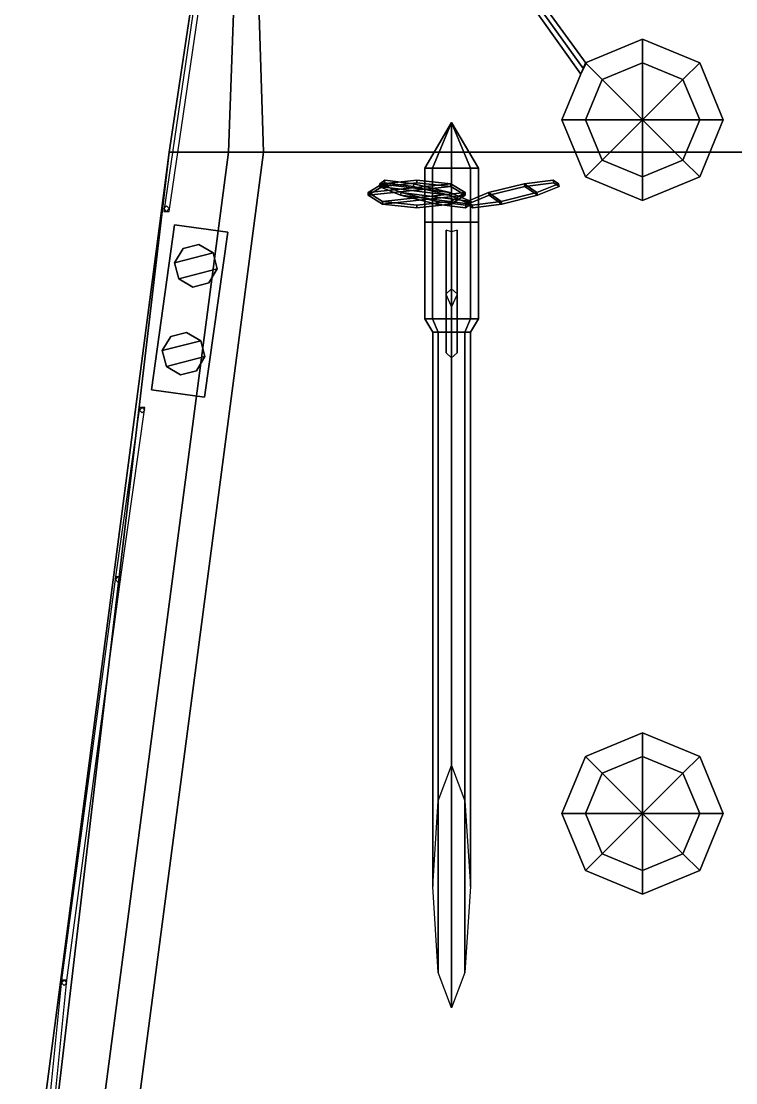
# Model space of a CAD drawing. Header units: millimetres. Extents: x -3 to 3, y -23.4 to 39.1.
# Drawn here: x -2.31 to 0.346, y 16.479 to 20.427 of the extents above; entities that cross this region are included whole.
import ezdxf

# ---------------------------------------------------------------- set-up
doc = ezdxf.new("R2010")
doc.units = ezdxf.units.MM
for name, color, linetype in [('base_43', 7, 'Continuous'), ('prop', 2, 'Continuous'), ('railing', 6, 'Continuous'), ('underwater', 1, 'Continuous')]:
    doc.layers.add(name, color=color, linetype=linetype)

msp = doc.modelspace()

# ---------------------------------------------------------------- linework, layer by layer
for points in [[(-1.47, 21.87), (-1.76, 19.94), (-1.76, 19.94, 0.89), (-1.47, 21.87, 0.89)], [(-1.76, 19.94, 0.89), (1.76, 19.94, 0.89), (1.47, 21.87, 0.89), (-1.47, 21.87, 0.89)], [(-0.23, 20.23, 0.91), (-0.22, 20.25, 0.93), (-0.6, 20.78, 0.9299), (-0.62, 20.78, 0.91)], [(-0.22, 20.25, 0.89), (-0.23, 20.23, 0.91), (-0.62, 20.78, 0.91), (-0.6, 20.78, 0.89)], [(-0.22, 20.25, 0.93), (-0.21, 20.27, 0.91), (-0.58, 20.78, 0.91), (-0.6, 20.78, 0.9299)], [(-0.21, 20.27, 0.91), (-0.22, 20.25, 0.89), (-0.6, 20.78, 0.89), (-0.58, 20.78, 0.91)], [(0, 20.2721, 1.17), (0, 20.36, 1.12), (-0.2121, 20.2721, 1.12), (-0.15, 20.21, 1.17)], [(-0.2121, 20.2721, 1.12), (0, 20.36, 1.12), (0, 20.36, 0.89), (-0.2121, 20.2721, 0.89)], [(0.15, 20.21, 1.17), (0.2121, 20.2721, 1.12), (0, 20.36, 1.12), (0, 20.2721, 1.17)], [(0, 20.36, 1.12), (0.2121, 20.2721, 1.12), (0.2121, 20.2721, 0.89), (0, 20.36, 0.89)], [(-0.15, 20.21, 1.17), (-0.2121, 20.2721, 1.12), (-0.3, 20.06, 1.12), (-0.2121, 20.06, 1.17)], [(-0.3, 20.06, 1.12), (-0.2121, 20.2721, 1.12), (-0.2121, 20.2721, 0.89), (-0.3, 20.06, 0.89)], [(0, 20.06, 1.19), (0, 20.2721, 1.17), (-0.15, 20.21, 1.17), (0, 20.06, 1.19)], [(0, 20.06, 1.19), (0.15, 20.21, 1.17), (0, 20.2721, 1.17), (0, 20.06, 1.19)], [(0.2121, 20.06, 1.17), (0.3, 20.06, 1.12), (0.2121, 20.2721, 1.12), (0.15, 20.21, 1.17)], [(0.2121, 20.2721, 1.12), (0.3, 20.06, 1.12), (0.3, 20.06, 0.89), (0.2121, 20.2721, 0.89)], [(0, 20.06, 1.19), (-0.15, 20.21, 1.17), (-0.2121, 20.06, 1.17), (0, 20.06, 1.19)], [(0, 20.06, 1.19), (0.2121, 20.06, 1.17), (0.15, 20.21, 1.17), (0, 20.06, 1.19)], [(-0.2121, 20.06, 1.17), (-0.3, 20.06, 1.12), (-0.2121, 19.8479, 1.12), (-0.15, 19.91, 1.17)], [(-0.2121, 19.8479, 1.12), (-0.3, 20.06, 1.12), (-0.3, 20.06, 0.89), (-0.2121, 19.8479, 0.89)], [(0, 20.06, 1.19), (-0.2121, 20.06, 1.17), (-0.15, 19.91, 1.17), (0, 20.06, 1.19)], [(0, 20.06, 1.19), (-0.15, 19.91, 1.17), (0, 19.8479, 1.17), (0, 20.06, 1.19)], [(0, 20.06, 1.19), (0, 19.8479, 1.17), (0.15, 19.91, 1.17), (0, 20.06, 1.19)], [(0, 20.06, 1.19), (0.15, 19.91, 1.17), (0.2121, 20.06, 1.17), (0, 20.06, 1.19)], [(0.15, 19.91, 1.17), (0.2121, 19.8479, 1.12), (0.3, 20.06, 1.12), (0.2121, 20.06, 1.17)], [(0.3, 20.06, 1.12), (0.2121, 19.8479, 1.12), (0.2121, 19.8479, 0.89), (0.3, 20.06, 0.89)], [(-1.76, 19.94), (-2.25, 16.2), (-2.25, 16.2, 1), (-1.76, 19.94, 0.89)], [(-2.25, 16.2, 1), (2.25, 16.2, 1), (1.76, 19.94, 0.89), (-1.76, 19.94, 0.89)], [(-0.15, 19.91, 1.17), (-0.2121, 19.8479, 1.12), (0, 19.76, 1.12), (0, 19.8479, 1.17)], [(0, 19.8479, 1.17), (0, 19.76, 1.12), (0.2121, 19.8479, 1.12), (0.15, 19.91, 1.17)], [(0, 19.76, 1.12), (-0.2121, 19.8479, 1.12), (-0.2121, 19.8479, 0.89), (0, 19.76, 0.89)], [(0.2121, 19.8479, 1.12), (0, 19.76, 1.12), (0, 19.76, 0.89), (0.2121, 19.8479, 0.89)], [(-1.74, 19.67, 0.89), (-1.8263, 19.056, 0.89), (-1.8263, 19.056, 1.02), (-1.74, 19.67, 1.02)], [(-1.74, 19.67, 1.02), (-1.8263, 19.056, 1.02), (-1.6282, 19.0282, 1.02), (-1.5419, 19.6422, 1.02)], [(-1.5419, 19.6422, 1.02), (-1.5419, 19.6422, 0.89), (-1.74, 19.67, 0.89), (-1.74, 19.67, 1.02)], [(-1.6282, 19.0282, 1.02), (-1.6282, 19.0282, 0.89), (-1.5419, 19.6422, 0.89), (-1.5419, 19.6422, 1.02)], [(-1.6493, 19.5967, 1.21), (-1.7086, 19.5813, 1.21), (-1.7397, 19.5286, 1.21), (-1.5966, 19.5656, 1.21)], [(-1.6493, 19.5967, 1.02), (-1.7086, 19.5813, 1.02), (-1.7086, 19.5813, 1.21), (-1.6493, 19.5967, 1.21)], [(-1.5966, 19.5656, 1.02), (-1.6493, 19.5967, 1.02), (-1.6493, 19.5967, 1.21), (-1.5966, 19.5656, 1.21)], [(-1.7086, 19.5813, 1.02), (-1.7397, 19.5286, 1.02), (-1.7397, 19.5286, 1.21), (-1.7086, 19.5813, 1.21)], [(-1.5966, 19.5656, 1.21), (-1.7397, 19.5286, 1.21), (-1.7243, 19.4693, 1.21), (-1.5812, 19.5063, 1.21)], [(-1.5812, 19.5063, 1.02), (-1.5966, 19.5656, 1.02), (-1.5966, 19.5656, 1.21), (-1.5812, 19.5063, 1.21)], [(-1.7397, 19.5286, 1.02), (-1.7243, 19.4693, 1.02), (-1.7243, 19.4693, 1.21), (-1.7397, 19.5286, 1.21)], [(-1.5812, 19.5063, 1.21), (-1.7243, 19.4693, 1.21), (-1.6716, 19.4382, 1.21), (-1.6123, 19.4536, 1.21)], [(-1.6123, 19.4536, 1.02), (-1.5812, 19.5063, 1.02), (-1.5812, 19.5063, 1.21), (-1.6123, 19.4536, 1.21)], [(-1.7243, 19.4693, 1.02), (-1.6716, 19.4382, 1.02), (-1.6716, 19.4382, 1.21), (-1.7243, 19.4693, 1.21)], [(-1.6716, 19.4382, 1.02), (-1.6123, 19.4536, 1.02), (-1.6123, 19.4536, 1.21), (-1.6716, 19.4382, 1.21)], [(-1.6953, 19.2699, 1.21), (-1.7545, 19.2545, 1.21), (-1.7856, 19.2018, 1.21), (-1.6425, 19.2388, 1.21)], [(-1.6953, 19.2699, 1.02), (-1.7545, 19.2545, 1.02), (-1.7545, 19.2545, 1.21), (-1.6953, 19.2699, 1.21)], [(-1.6425, 19.2388, 1.02), (-1.6953, 19.2699, 1.02), (-1.6953, 19.2699, 1.21), (-1.6425, 19.2388, 1.21)], [(-1.7545, 19.2545, 1.02), (-1.7856, 19.2018, 1.02), (-1.7856, 19.2018, 1.21), (-1.7545, 19.2545, 1.21)], [(-1.6425, 19.2388, 1.21), (-1.7856, 19.2018, 1.21), (-1.7703, 19.1425, 1.21), (-1.6272, 19.1795, 1.21)], [(-1.6272, 19.1795, 1.02), (-1.6425, 19.2388, 1.02), (-1.6425, 19.2388, 1.21), (-1.6272, 19.1795, 1.21)], [(-1.7856, 19.2018, 1.02), (-1.7703, 19.1425, 1.02), (-1.7703, 19.1425, 1.21), (-1.7856, 19.2018, 1.21)], [(-1.6272, 19.1795, 1.21), (-1.7703, 19.1425, 1.21), (-1.7175, 19.1114, 1.21), (-1.6582, 19.1268, 1.21)], [(-1.6582, 19.1268, 1.02), (-1.6272, 19.1795, 1.02), (-1.6272, 19.1795, 1.21), (-1.6582, 19.1268, 1.21)], [(-1.7703, 19.1425, 1.02), (-1.7175, 19.1114, 1.02), (-1.7175, 19.1114, 1.21), (-1.7703, 19.1425, 1.21)], [(-1.7175, 19.1114, 1.02), (-1.6582, 19.1268, 1.02), (-1.6582, 19.1268, 1.21), (-1.7175, 19.1114, 1.21)], [(-1.8263, 19.056, 1.02), (-1.8263, 19.056, 0.89), (-1.6282, 19.0282, 0.89), (-1.6282, 19.0282, 1.02)], [(-0.2121, 17.6921, 1.18), (0, 17.78, 1.18), (0, 17.78, 0.95), (-0.2121, 17.6921, 0.95)], [(0, 17.6921, 1.23), (0, 17.78, 1.18), (-0.2121, 17.6921, 1.18), (-0.15, 17.63, 1.23)], [(0, 17.78, 1.18), (0.2121, 17.6921, 1.18), (0.2121, 17.6921, 0.95), (0, 17.78, 0.95)], [(0.15, 17.63, 1.23), (0.2121, 17.6921, 1.18), (0, 17.78, 1.18), (0, 17.6921, 1.23)], [(-0.3, 17.48, 1.18), (-0.2121, 17.6921, 1.18), (-0.2121, 17.6921, 0.95), (-0.3, 17.48, 0.96)], [(-0.15, 17.63, 1.23), (-0.2121, 17.6921, 1.18), (-0.3, 17.48, 1.18), (-0.2121, 17.48, 1.23)], [(0, 17.48, 1.25), (0, 17.6921, 1.23), (-0.15, 17.63, 1.23), (0, 17.48, 1.25)], [(0, 17.48, 1.25), (0.15, 17.63, 1.23), (0, 17.6921, 1.23), (0, 17.48, 1.25)], [(0.2121, 17.48, 1.23), (0.3, 17.48, 1.18), (0.2121, 17.6921, 1.18), (0.15, 17.63, 1.23)], [(0.2121, 17.6921, 1.18), (0.3, 17.48, 1.18), (0.3, 17.48, 0.96), (0.2121, 17.6921, 0.95)], [(0, 17.48, 1.25), (-0.15, 17.63, 1.23), (-0.2121, 17.48, 1.23), (0, 17.48, 1.25)], [(0, 17.48, 1.25), (0.2121, 17.48, 1.23), (0.15, 17.63, 1.23), (0, 17.48, 1.25)], [(-0.2121, 17.2679, 1.18), (-0.3, 17.48, 1.18), (-0.3, 17.48, 0.96), (-0.2121, 17.2679, 0.96)], [(-0.2121, 17.48, 1.23), (-0.3, 17.48, 1.18), (-0.2121, 17.2679, 1.18), (-0.15, 17.33, 1.23)], [(0, 17.48, 1.25), (-0.2121, 17.48, 1.23), (-0.15, 17.33, 1.23), (0, 17.48, 1.25)], [(0, 17.48, 1.25), (-0.15, 17.33, 1.23), (0, 17.2679, 1.23), (0, 17.48, 1.25)], [(0, 17.48, 1.25), (0.15, 17.33, 1.23), (0.2121, 17.48, 1.23), (0, 17.48, 1.25)], [(0, 17.48, 1.25), (0, 17.2679, 1.23), (0.15, 17.33, 1.23), (0, 17.48, 1.25)], [(0.15, 17.33, 1.23), (0.2121, 17.2679, 1.18), (0.3, 17.48, 1.18), (0.2121, 17.48, 1.23)], [(0.3, 17.48, 1.18), (0.2121, 17.2679, 1.18), (0.2121, 17.2679, 0.96), (0.3, 17.48, 0.96)], [(-0.15, 17.33, 1.23), (-0.2121, 17.2679, 1.18), (0, 17.18, 1.18), (0, 17.2679, 1.23)], [(0, 17.2679, 1.23), (0, 17.18, 1.18), (0.2121, 17.2679, 1.18), (0.15, 17.33, 1.23)], [(0, 17.18, 1.18), (-0.2121, 17.2679, 1.18), (-0.2121, 17.2679, 0.96), (0, 17.18, 0.97)], [(0.2121, 17.2679, 1.18), (0, 17.18, 1.18), (0, 17.18, 0.97), (0.2121, 17.2679, 0.96)]]:
    msp.add_3dface(points)
at = {"layer": 'base_43'}
for points in [[(-1.47, 21.87), (-1.76, 19.94), (-1.76, 19.94, 0.89), (-1.47, 21.87, 0.89)], [(-1.76, 19.94, 0.89), (1.76, 19.94, 0.89), (1.47, 21.87, 0.89), (-1.47, 21.87, 0.89)], [(-0.22, 20.25, 0.89), (-0.23, 20.23, 0.91), (-0.62, 20.78, 0.91), (-0.6, 20.78, 0.89)], [(-0.23, 20.23, 0.91), (-0.22, 20.25, 0.93), (-0.6, 20.78, 0.9299), (-0.62, 20.78, 0.91)], [(-0.21, 20.27, 0.91), (-0.22, 20.25, 0.89), (-0.6, 20.78, 0.89), (-0.58, 20.78, 0.91)], [(-0.22, 20.25, 0.93), (-0.21, 20.27, 0.91), (-0.58, 20.78, 0.91), (-0.6, 20.78, 0.9299)], [(-0.2121, 20.2721, 1.12), (0, 20.36, 1.12), (0, 20.36, 0.89), (-0.2121, 20.2721, 0.89)], [(0, 20.2721, 1.17), (0, 20.36, 1.12), (-0.2121, 20.2721, 1.12), (-0.15, 20.21, 1.17)], [(0, 20.36, 1.12), (0.2121, 20.2721, 1.12), (0.2121, 20.2721, 0.89), (0, 20.36, 0.89)], [(0.15, 20.21, 1.17), (0.2121, 20.2721, 1.12), (0, 20.36, 1.12), (0, 20.2721, 1.17)], [(-0.3, 20.06, 1.12), (-0.2121, 20.2721, 1.12), (-0.2121, 20.2721, 0.89), (-0.3, 20.06, 0.89)], [(-0.15, 20.21, 1.17), (-0.2121, 20.2721, 1.12), (-0.3, 20.06, 1.12), (-0.2121, 20.06, 1.17)], [(0, 20.06, 1.19), (0, 20.2721, 1.17), (-0.15, 20.21, 1.17), (0, 20.06, 1.19)], [(0, 20.06, 1.19), (0.15, 20.21, 1.17), (0, 20.2721, 1.17), (0, 20.06, 1.19)], [(0.2121, 20.06, 1.17), (0.3, 20.06, 1.12), (0.2121, 20.2721, 1.12), (0.15, 20.21, 1.17)], [(0.2121, 20.2721, 1.12), (0.3, 20.06, 1.12), (0.3, 20.06, 0.89), (0.2121, 20.2721, 0.89)], [(0, 20.06, 1.19), (-0.15, 20.21, 1.17), (-0.2121, 20.06, 1.17), (0, 20.06, 1.19)], [(0, 20.06, 1.19), (0.2121, 20.06, 1.17), (0.15, 20.21, 1.17), (0, 20.06, 1.19)], [(-0.2121, 19.8479, 1.12), (-0.3, 20.06, 1.12), (-0.3, 20.06, 0.89), (-0.2121, 19.8479, 0.89)], [(-0.2121, 20.06, 1.17), (-0.3, 20.06, 1.12), (-0.2121, 19.8479, 1.12), (-0.15, 19.91, 1.17)], [(0, 20.06, 1.19), (-0.2121, 20.06, 1.17), (-0.15, 19.91, 1.17), (0, 20.06, 1.19)], [(0, 20.06, 1.19), (-0.15, 19.91, 1.17), (0, 19.8479, 1.17), (0, 20.06, 1.19)], [(0, 20.06, 1.19), (0.15, 19.91, 1.17), (0.2121, 20.06, 1.17), (0, 20.06, 1.19)], [(0, 20.06, 1.19), (0, 19.8479, 1.17), (0.15, 19.91, 1.17), (0, 20.06, 1.19)], [(0.15, 19.91, 1.17), (0.2121, 19.8479, 1.12), (0.3, 20.06, 1.12), (0.2121, 20.06, 1.17)], [(0.3, 20.06, 1.12), (0.2121, 19.8479, 1.12), (0.2121, 19.8479, 0.89), (0.3, 20.06, 0.89)], [(-2.25, 16.2, 1), (2.25, 16.2, 1), (1.76, 19.94, 0.89), (-1.76, 19.94, 0.89)], [(-1.76, 19.94), (-2.25, 16.2), (-2.25, 16.2, 1), (-1.76, 19.94, 0.89)], [(-0.15, 19.91, 1.17), (-0.2121, 19.8479, 1.12), (0, 19.76, 1.12), (0, 19.8479, 1.17)], [(0, 19.8479, 1.17), (0, 19.76, 1.12), (0.2121, 19.8479, 1.12), (0.15, 19.91, 1.17)], [(0, 19.76, 1.12), (-0.2121, 19.8479, 1.12), (-0.2121, 19.8479, 0.89), (0, 19.76, 0.89)], [(0.2121, 19.8479, 1.12), (0, 19.76, 1.12), (0, 19.76, 0.89), (0.2121, 19.8479, 0.89)], [(-1.74, 19.67, 1.02), (-1.8263, 19.056, 1.02), (-1.6282, 19.0282, 1.02), (-1.5419, 19.6422, 1.02)], [(-1.74, 19.67, 0.89), (-1.8263, 19.056, 0.89), (-1.8263, 19.056, 1.02), (-1.74, 19.67, 1.02)], [(-1.5419, 19.6422, 1.02), (-1.5419, 19.6422, 0.89), (-1.74, 19.67, 0.89), (-1.74, 19.67, 1.02)], [(-1.6282, 19.0282, 1.02), (-1.6282, 19.0282, 0.89), (-1.5419, 19.6422, 0.89), (-1.5419, 19.6422, 1.02)], [(-1.6493, 19.5967, 1.21), (-1.7086, 19.5813, 1.21), (-1.7397, 19.5286, 1.21), (-1.5966, 19.5656, 1.21)], [(-1.6493, 19.5967, 1.02), (-1.7086, 19.5813, 1.02), (-1.7086, 19.5813, 1.21), (-1.6493, 19.5967, 1.21)], [(-1.5966, 19.5656, 1.02), (-1.6493, 19.5967, 1.02), (-1.6493, 19.5967, 1.21), (-1.5966, 19.5656, 1.21)], [(-1.7086, 19.5813, 1.02), (-1.7397, 19.5286, 1.02), (-1.7397, 19.5286, 1.21), (-1.7086, 19.5813, 1.21)], [(-1.5966, 19.5656, 1.21), (-1.7397, 19.5286, 1.21), (-1.7243, 19.4693, 1.21), (-1.5812, 19.5063, 1.21)], [(-1.5812, 19.5063, 1.02), (-1.5966, 19.5656, 1.02), (-1.5966, 19.5656, 1.21), (-1.5812, 19.5063, 1.21)], [(-1.7397, 19.5286, 1.02), (-1.7243, 19.4693, 1.02), (-1.7243, 19.4693, 1.21), (-1.7397, 19.5286, 1.21)], [(-1.5812, 19.5063, 1.21), (-1.7243, 19.4693, 1.21), (-1.6716, 19.4382, 1.21), (-1.6123, 19.4536, 1.21)], [(-1.6123, 19.4536, 1.02), (-1.5812, 19.5063, 1.02), (-1.5812, 19.5063, 1.21), (-1.6123, 19.4536, 1.21)], [(-1.7243, 19.4693, 1.02), (-1.6716, 19.4382, 1.02), (-1.6716, 19.4382, 1.21), (-1.7243, 19.4693, 1.21)], [(-1.6716, 19.4382, 1.02), (-1.6123, 19.4536, 1.02), (-1.6123, 19.4536, 1.21), (-1.6716, 19.4382, 1.21)], [(-1.6953, 19.2699, 1.21), (-1.7545, 19.2545, 1.21), (-1.7856, 19.2018, 1.21), (-1.6425, 19.2388, 1.21)], [(-1.6953, 19.2699, 1.02), (-1.7545, 19.2545, 1.02), (-1.7545, 19.2545, 1.21), (-1.6953, 19.2699, 1.21)], [(-1.6425, 19.2388, 1.02), (-1.6953, 19.2699, 1.02), (-1.6953, 19.2699, 1.21), (-1.6425, 19.2388, 1.21)], [(-1.7545, 19.2545, 1.02), (-1.7856, 19.2018, 1.02), (-1.7856, 19.2018, 1.21), (-1.7545, 19.2545, 1.21)], [(-1.6425, 19.2388, 1.21), (-1.7856, 19.2018, 1.21), (-1.7703, 19.1425, 1.21), (-1.6272, 19.1795, 1.21)], [(-1.6272, 19.1795, 1.02), (-1.6425, 19.2388, 1.02), (-1.6425, 19.2388, 1.21), (-1.6272, 19.1795, 1.21)], [(-1.7856, 19.2018, 1.02), (-1.7703, 19.1425, 1.02), (-1.7703, 19.1425, 1.21), (-1.7856, 19.2018, 1.21)], [(-1.6272, 19.1795, 1.21), (-1.7703, 19.1425, 1.21), (-1.7175, 19.1114, 1.21), (-1.6582, 19.1268, 1.21)], [(-1.6582, 19.1268, 1.02), (-1.6272, 19.1795, 1.02), (-1.6272, 19.1795, 1.21), (-1.6582, 19.1268, 1.21)], [(-1.7703, 19.1425, 1.02), (-1.7175, 19.1114, 1.02), (-1.7175, 19.1114, 1.21), (-1.7703, 19.1425, 1.21)], [(-1.7175, 19.1114, 1.02), (-1.6582, 19.1268, 1.02), (-1.6582, 19.1268, 1.21), (-1.7175, 19.1114, 1.21)], [(-1.8263, 19.056, 1.02), (-1.8263, 19.056, 0.89), (-1.6282, 19.0282, 0.89), (-1.6282, 19.0282, 1.02)], [(-0.2121, 17.6921, 1.18), (0, 17.78, 1.18), (0, 17.78, 0.95), (-0.2121, 17.6921, 0.95)], [(0, 17.6921, 1.23), (0, 17.78, 1.18), (-0.2121, 17.6921, 1.18), (-0.15, 17.63, 1.23)], [(0, 17.78, 1.18), (0.2121, 17.6921, 1.18), (0.2121, 17.6921, 0.95), (0, 17.78, 0.95)], [(0.15, 17.63, 1.23), (0.2121, 17.6921, 1.18), (0, 17.78, 1.18), (0, 17.6921, 1.23)], [(-0.3, 17.48, 1.18), (-0.2121, 17.6921, 1.18), (-0.2121, 17.6921, 0.95), (-0.3, 17.48, 0.96)], [(-0.15, 17.63, 1.23), (-0.2121, 17.6921, 1.18), (-0.3, 17.48, 1.18), (-0.2121, 17.48, 1.23)], [(0, 17.48, 1.25), (0, 17.6921, 1.23), (-0.15, 17.63, 1.23), (0, 17.48, 1.25)], [(0, 17.48, 1.25), (0.15, 17.63, 1.23), (0, 17.6921, 1.23), (0, 17.48, 1.25)], [(0.2121, 17.48, 1.23), (0.3, 17.48, 1.18), (0.2121, 17.6921, 1.18), (0.15, 17.63, 1.23)], [(0.2121, 17.6921, 1.18), (0.3, 17.48, 1.18), (0.3, 17.48, 0.96), (0.2121, 17.6921, 0.95)], [(0, 17.48, 1.25), (-0.15, 17.63, 1.23), (-0.2121, 17.48, 1.23), (0, 17.48, 1.25)], [(0, 17.48, 1.25), (0.2121, 17.48, 1.23), (0.15, 17.63, 1.23), (0, 17.48, 1.25)], [(-0.2121, 17.2679, 1.18), (-0.3, 17.48, 1.18), (-0.3, 17.48, 0.96), (-0.2121, 17.2679, 0.96)], [(-0.2121, 17.48, 1.23), (-0.3, 17.48, 1.18), (-0.2121, 17.2679, 1.18), (-0.15, 17.33, 1.23)], [(0, 17.48, 1.25), (-0.2121, 17.48, 1.23), (-0.15, 17.33, 1.23), (0, 17.48, 1.25)], [(0, 17.48, 1.25), (-0.15, 17.33, 1.23), (0, 17.2679, 1.23), (0, 17.48, 1.25)], [(0, 17.48, 1.25), (0, 17.2679, 1.23), (0.15, 17.33, 1.23), (0, 17.48, 1.25)], [(0, 17.48, 1.25), (0.15, 17.33, 1.23), (0.2121, 17.48, 1.23), (0, 17.48, 1.25)], [(0.15, 17.33, 1.23), (0.2121, 17.2679, 1.18), (0.3, 17.48, 1.18), (0.2121, 17.48, 1.23)], [(0.3, 17.48, 1.18), (0.2121, 17.2679, 1.18), (0.2121, 17.2679, 0.96), (0.3, 17.48, 0.96)], [(-0.15, 17.33, 1.23), (-0.2121, 17.2679, 1.18), (0, 17.18, 1.18), (0, 17.2679, 1.23)], [(0, 17.2679, 1.23), (0, 17.18, 1.18), (0.2121, 17.2679, 1.18), (0.15, 17.33, 1.23)], [(0, 17.18, 1.18), (-0.2121, 17.2679, 1.18), (-0.2121, 17.2679, 0.96), (0, 17.18, 0.97)], [(0.2121, 17.2679, 1.18), (0, 17.18, 1.18), (0, 17.18, 0.97), (0.2121, 17.2679, 0.96)]]:
    msp.add_3dface(points, dxfattribs=at)
at = {"layer": 'prop'}
for points in [[(-0.81, 19.88, -0.62), (-0.7807, 19.88, -0.5493), (-0.71, 20.05, -0.62)], [(-0.7807, 19.88, -0.6907), (-0.81, 19.88, -0.62), (-0.71, 20.05, -0.62)], [(-0.7807, 19.88, -0.5493), (-0.71, 19.88, -0.52), (-0.71, 20.05, -0.62)], [(-0.71, 19.88, -0.72), (-0.7807, 19.88, -0.6907), (-0.71, 20.05, -0.62)], [(-0.71, 19.88, -0.52), (-0.6393, 19.88, -0.5493), (-0.71, 20.05, -0.62)], [(-0.6393, 19.88, -0.5493), (-0.61, 19.88, -0.62), (-0.71, 20.05, -0.62)], [(-0.61, 19.88, -0.62), (-0.6393, 19.88, -0.6907), (-0.71, 20.05, -0.62)], [(-0.6393, 19.88, -0.6907), (-0.71, 19.88, -0.72), (-0.71, 20.05, -0.62)], [(-0.81, 19.68, -0.62), (-0.7807, 19.68, -0.5493), (-0.7807, 19.88, -0.5493), (-0.81, 19.88, -0.62)], [(-0.7807, 19.68, -0.6907), (-0.81, 19.68, -0.62), (-0.81, 19.88, -0.62), (-0.7807, 19.88, -0.6907)], [(-0.7807, 19.68, -0.5493), (-0.71, 19.68, -0.52), (-0.71, 19.88, -0.52), (-0.7807, 19.88, -0.5493)], [(-0.71, 19.68, -0.72), (-0.7807, 19.68, -0.6907), (-0.7807, 19.88, -0.6907), (-0.71, 19.88, -0.72)], [(-0.71, 19.68, -0.52), (-0.6393, 19.68, -0.5493), (-0.6393, 19.88, -0.5493), (-0.71, 19.88, -0.52)], [(-0.6393, 19.68, -0.6907), (-0.71, 19.68, -0.72), (-0.71, 19.88, -0.72), (-0.6393, 19.88, -0.6907)], [(-0.6393, 19.68, -0.5493), (-0.61, 19.68, -0.62), (-0.61, 19.88, -0.62), (-0.6393, 19.88, -0.5493)], [(-0.61, 19.68, -0.62), (-0.6393, 19.68, -0.6907), (-0.6393, 19.88, -0.6907), (-0.61, 19.88, -0.62)], [(-1.02, 19.7897, -0.8074), (-0.7127, 19.8226, -0.9304), (-0.84, 19.8362, -0.9813), (-0.9673, 19.8226, -0.9304)], [(-0.9673, 19.8129, -0.9329), (-0.84, 19.8266, -0.9839), (-0.7127, 19.8129, -0.9329), (-1.02, 19.78, -0.81)], [(-0.9673, 19.8129, -0.9329), (-1.02, 19.78, -0.81), (-1.02, 19.7897, -0.8074), (-0.9673, 19.8226, -0.9304)], [(-0.9673, 19.7567, -0.6845), (-0.66, 19.7897, -0.8074), (-0.7127, 19.8226, -0.9304), (-1.02, 19.7897, -0.8074)], [(-0.9797, 19.8129, -0.4612), (-0.9601, 19.8266, -0.3255), (-0.9579, 19.8362, -0.3268), (-0.9774, 19.8226, -0.4625)], [(-0.8524, 19.8129, -0.2407), (-0.9601, 19.8266, -0.3255), (-0.9797, 19.8129, -0.4612), (-0.7195, 19.78, -0.2565)], [(-0.8995, 19.78, -0.5683), (-0.9797, 19.8129, -0.4612), (-0.9774, 19.8226, -0.4625), (-0.8973, 19.7897, -0.5696)], [(-0.7173, 19.7897, -0.2578), (-0.9774, 19.8226, -0.4625), (-0.9579, 19.8362, -0.3268), (-0.8501, 19.8226, -0.242)], [(-0.6372, 19.7567, -0.365), (-0.8973, 19.7897, -0.5696), (-0.9774, 19.8226, -0.4625), (-0.7173, 19.7897, -0.2578)], [(-0.84, 19.8266, -0.9839), (-0.9673, 19.8129, -0.9329), (-0.9673, 19.8226, -0.9304), (-0.84, 19.8362, -0.9813)], [(-0.9601, 19.8266, -0.3255), (-0.8524, 19.8129, -0.2407), (-0.8501, 19.8226, -0.242), (-0.9579, 19.8362, -0.3268)], [(-0.8524, 19.8129, -0.2407), (-0.7195, 19.78, -0.2565), (-0.7173, 19.7897, -0.2578), (-0.8501, 19.8226, -0.242)], [(-0.7127, 19.8129, -0.9329), (-0.84, 19.8266, -0.9839), (-0.84, 19.8362, -0.9813), (-0.7127, 19.8226, -0.9304)], [(-0.66, 19.78, -0.81), (-0.7127, 19.8129, -0.9329), (-0.7127, 19.8226, -0.9304), (-0.66, 19.7897, -0.8074)], [(-0.5255, 19.7567, -0.8106), (-0.5727, 19.7897, -0.483), (-0.4399, 19.8226, -0.4672), (-0.3927, 19.7897, -0.7948)], [(-0.5705, 19.78, -0.4817), (-0.4376, 19.8129, -0.4659), (-0.4399, 19.8226, -0.4672), (-0.5727, 19.7897, -0.483)], [(-0.4376, 19.8129, -0.4659), (-0.3299, 19.8266, -0.5506), (-0.3321, 19.8362, -0.5519), (-0.4399, 19.8226, -0.4672)], [(-0.3927, 19.7897, -0.7948), (-0.4399, 19.8226, -0.4672), (-0.3321, 19.8362, -0.5519), (-0.3126, 19.8226, -0.6876)], [(-0.3103, 19.8129, -0.6863), (-0.3299, 19.8266, -0.5506), (-0.4376, 19.8129, -0.4659), (-0.3905, 19.78, -0.7935)], [(-0.3103, 19.8129, -0.6863), (-0.3905, 19.78, -0.7935), (-0.3927, 19.7897, -0.7948), (-0.3126, 19.8226, -0.6876)], [(-0.3299, 19.8266, -0.5506), (-0.3103, 19.8129, -0.6863), (-0.3126, 19.8226, -0.6876), (-0.3321, 19.8362, -0.5519)], [(-1.02, 19.78, -0.81), (-0.7127, 19.8129, -0.9329), (-0.66, 19.78, -0.81), (-0.9673, 19.7471, -0.6871)], [(-1.02, 19.78, -0.81), (-0.9673, 19.7471, -0.6871), (-0.9673, 19.7567, -0.6845), (-1.02, 19.7897, -0.8074)], [(-0.7195, 19.78, -0.2565), (-0.9797, 19.8129, -0.4612), (-0.8995, 19.78, -0.5683), (-0.6394, 19.7471, -0.3637)], [(-0.84, 19.7431, -0.6335), (-0.7127, 19.7567, -0.6845), (-0.66, 19.7897, -0.8074), (-0.9673, 19.7567, -0.6845)], [(-0.7667, 19.7471, -0.5841), (-0.8995, 19.78, -0.5683), (-0.8973, 19.7897, -0.5696), (-0.7645, 19.7567, -0.5854)], [(-0.6567, 19.7431, -0.5006), (-0.7645, 19.7567, -0.5854), (-0.8973, 19.7897, -0.5696), (-0.6372, 19.7567, -0.365)], [(-0.7195, 19.78, -0.2565), (-0.6394, 19.7471, -0.3637), (-0.6372, 19.7567, -0.365), (-0.7173, 19.7897, -0.2578)], [(-0.7127, 19.7471, -0.6871), (-0.66, 19.78, -0.81), (-0.66, 19.7897, -0.8074), (-0.7127, 19.7567, -0.6845)], [(-0.6506, 19.7471, -0.5888), (-0.5705, 19.78, -0.4817), (-0.5727, 19.7897, -0.483), (-0.6528, 19.7567, -0.5901)], [(-0.6333, 19.7431, -0.7258), (-0.6528, 19.7567, -0.5901), (-0.5727, 19.7897, -0.483), (-0.5255, 19.7567, -0.8106)], [(-0.3905, 19.78, -0.7935), (-0.4376, 19.8129, -0.4659), (-0.5705, 19.78, -0.4817), (-0.5233, 19.7471, -0.8093)], [(-0.3905, 19.78, -0.7935), (-0.5233, 19.7471, -0.8093), (-0.5255, 19.7567, -0.8106), (-0.3927, 19.7897, -0.7948)], [(-0.9673, 19.7471, -0.6871), (-0.66, 19.78, -0.81), (-0.7127, 19.7471, -0.6871), (-0.84, 19.7334, -0.6361)], [(-0.9673, 19.7471, -0.6871), (-0.84, 19.7334, -0.6361), (-0.84, 19.7431, -0.6335), (-0.9673, 19.7567, -0.6845)], [(-0.6394, 19.7471, -0.3637), (-0.8995, 19.78, -0.5683), (-0.7667, 19.7471, -0.5841), (-0.659, 19.7334, -0.4994)], [(-0.84, 19.7334, -0.6361), (-0.7127, 19.7471, -0.6871), (-0.7127, 19.7567, -0.6845), (-0.84, 19.7431, -0.6335)], [(-0.659, 19.7334, -0.4994), (-0.7667, 19.7471, -0.5841), (-0.7645, 19.7567, -0.5854), (-0.6567, 19.7431, -0.5006)], [(-0.6394, 19.7471, -0.3637), (-0.659, 19.7334, -0.4994), (-0.6567, 19.7431, -0.5006), (-0.6372, 19.7567, -0.365)], [(-0.631, 19.7334, -0.7245), (-0.6506, 19.7471, -0.5888), (-0.6528, 19.7567, -0.5901), (-0.6333, 19.7431, -0.7258)], [(-0.5233, 19.7471, -0.8093), (-0.5705, 19.78, -0.4817), (-0.6506, 19.7471, -0.5888), (-0.631, 19.7334, -0.7245)], [(-0.5233, 19.7471, -0.8093), (-0.631, 19.7334, -0.7245), (-0.6333, 19.7431, -0.7258), (-0.5255, 19.7567, -0.8106)]]:
    msp.add_3dface(points, dxfattribs=at)
at = {"layer": 'railing'}
for points in [[(-1.78, 19.72, 1.89), (-1.76, 19.72, 1.89), (-1.52, 21.36, 1.89), (-1.54, 21.36, 1.89)], [(-1.78, 19.72, 1.41), (-1.76, 19.72, 1.41), (-1.52, 21.36, 1.41), (-1.54, 21.36, 1.41)], [(-1.77, 19.74, 0.89), (-1.78, 19.73, 0.89), (-1.78, 19.73, 1.89), (-1.77, 19.74, 1.89)], [(-1.78, 19.73, 0.89), (-1.77, 19.72, 0.89), (-1.77, 19.72, 1.89), (-1.78, 19.73, 1.89)], [(-1.76, 19.73, 0.89), (-1.77, 19.74, 0.89), (-1.77, 19.74, 1.89), (-1.76, 19.73, 1.89)], [(-1.77, 19.72, 0.89), (-1.76, 19.73, 0.89), (-1.76, 19.73, 1.89), (-1.77, 19.72, 1.89)], [(-1.96, 18.36, 1.93), (-1.94, 18.36, 1.93), (-1.85, 18.99, 1.91), (-1.87, 18.99, 1.91)], [(-1.96, 18.36, 1.45), (-1.94, 18.36, 1.45), (-1.85, 18.99, 1.43), (-1.87, 18.99, 1.43)], [(-1.86, 18.99, 0.91), (-1.87, 18.98, 0.91), (-1.87, 18.98, 1.91), (-1.86, 18.99, 1.91)], [(-1.87, 18.98, 0.91), (-1.86, 18.97, 0.91), (-1.86, 18.97, 1.91), (-1.87, 18.98, 1.91)], [(-1.85, 18.98, 0.91), (-1.86, 18.99, 0.91), (-1.86, 18.99, 1.91), (-1.85, 18.98, 1.91)], [(-1.86, 18.97, 0.91), (-1.85, 18.98, 0.91), (-1.85, 18.98, 1.91), (-1.86, 18.97, 1.91)], [(-2.16, 16.86, 1.98), (-2.14, 16.86, 1.98), (-1.94, 18.36, 1.93), (-1.96, 18.36, 1.93)], [(-2.16, 16.86, 1.5), (-2.14, 16.86, 1.5), (-1.94, 18.36, 1.45), (-1.96, 18.36, 1.45)], [(-1.95, 18.36, 0.93), (-1.96, 18.35, 0.93), (-1.96, 18.35, 1.93), (-1.95, 18.36, 1.93)], [(-1.96, 18.35, 0.93), (-1.95, 18.34, 0.93), (-1.95, 18.34, 1.93), (-1.96, 18.35, 1.93)], [(-1.94, 18.35, 0.93), (-1.95, 18.36, 0.93), (-1.95, 18.36, 1.93), (-1.94, 18.35, 1.93)], [(-1.95, 18.34, 0.93), (-1.94, 18.35, 0.93), (-1.94, 18.35, 1.93), (-1.95, 18.34, 1.93)], [(-2.31, 15.36, 2), (-2.29, 15.36, 2), (-2.14, 16.86, 1.98), (-2.16, 16.86, 1.98)], [(-2.31, 15.36, 1.52), (-2.29, 15.36, 1.52), (-2.14, 16.86, 1.5), (-2.16, 16.86, 1.5)], [(-2.15, 16.86, 0.98), (-2.16, 16.85, 0.98), (-2.16, 16.85, 1.98), (-2.15, 16.86, 1.98)], [(-2.16, 16.85, 0.98), (-2.15, 16.84, 0.98), (-2.15, 16.84, 1.98), (-2.16, 16.85, 1.98)], [(-2.14, 16.85, 0.98), (-2.15, 16.86, 0.98), (-2.15, 16.86, 1.98), (-2.14, 16.85, 1.98)], [(-2.15, 16.84, 0.98), (-2.14, 16.85, 0.98), (-2.14, 16.85, 1.98), (-2.15, 16.84, 1.98)]]:
    msp.add_3dface(points, dxfattribs=at)
at = {"layer": 'underwater'}
for points in [[(-1.76, 19.94), (-1.47, 21.87), (-1.47, 21.87), (-1.54, 19.94, -0.17)], [(-1.54, 19.94, -0.17), (-1.47, 21.87, -0.18), (-1.47, 21.87, -0.18), (-1.41, 19.94, -0.23)], [(-1.47, 21.87), (-1.47, 21.87, -0.18), (-1.47, 21.87, -0.18), (-1.54, 19.94, -0.17)], [(-1.47, 21.87, -0.18), (1.47, 21.87, -0.18), (1.41, 19.94, -0.23), (-1.41, 19.94, -0.23)], [(-2.25, 16.2, -0.21), (-1.76, 19.94), (-1.76, 19.94), (-2.2, 16.2, -0.39)], [(-2.25, 16.2), (-1.76, 19.94), (-1.76, 19.94), (-2.25, 16.2, -0.21)], [(-2.2, 16.2, -0.39), (-1.76, 19.94), (-1.54, 19.94, -0.17), (-2.03, 16.2, -0.57)], [(-2.03, 16.2, -0.57), (-1.54, 19.94, -0.17), (-1.41, 19.94, -0.23), (-1.9, 16.2, -0.62)], [(-1.41, 19.94, -0.23), (1.41, 19.94, -0.23), (1.9, 16.2, -0.62), (-1.9, 16.2, -0.62)], [(-0.81, 19.32, -0.62), (-0.7807, 19.32, -0.5493), (-0.7807, 19.68, -0.5493), (-0.81, 19.68, -0.62)], [(-0.7807, 19.32, -0.6907), (-0.81, 19.32, -0.62), (-0.81, 19.68, -0.62), (-0.7807, 19.68, -0.6907)], [(-0.7807, 19.32, -0.5493), (-0.71, 19.32, -0.52), (-0.71, 19.68, -0.52), (-0.7807, 19.68, -0.5493)], [(-0.71, 19.32, -0.72), (-0.7807, 19.32, -0.6907), (-0.7807, 19.68, -0.6907), (-0.71, 19.68, -0.72)], [(-0.71, 19.32, -0.52), (-0.6393, 19.32, -0.5493), (-0.6393, 19.68, -0.5493), (-0.71, 19.68, -0.52)], [(-0.6393, 19.32, -0.6907), (-0.71, 19.32, -0.72), (-0.71, 19.68, -0.72), (-0.6393, 19.68, -0.6907)], [(-0.6393, 19.32, -0.5493), (-0.61, 19.32, -0.62), (-0.61, 19.68, -0.62), (-0.6393, 19.68, -0.5493)], [(-0.61, 19.32, -0.62), (-0.6393, 19.32, -0.6907), (-0.6393, 19.68, -0.6907), (-0.61, 19.68, -0.62)], [(-0.71, 19.6432, -0.52), (-0.73, 19.65, -0.55), (-0.73, 19.4133, -0.2849), (-0.71, 19.4316, -0.283)], [(-0.73, 19.65, -0.55), (-0.73, 19.41, -0.55), (-0.73, 19.1938, -0.3078), (-0.73, 19.4133, -0.2849)], [(-0.69, 19.65, -0.55), (-0.71, 19.6432, -0.52), (-0.71, 19.4316, -0.283), (-0.69, 19.4133, -0.2849)], [(-0.69, 19.41, -0.55), (-0.69, 19.65, -0.55), (-0.69, 19.4133, -0.2849), (-0.69, 19.1938, -0.3078)], [(-0.73, 19.41, -0.55), (-0.71, 19.3632, -0.52), (-0.71, 19.1755, -0.3097), (-0.73, 19.1938, -0.3078)], [(-0.71, 19.3632, -0.52), (-0.69, 19.41, -0.55), (-0.69, 19.1938, -0.3078), (-0.71, 19.1755, -0.3097)], [(-0.81, 19.32, -0.62), (-0.7807, 19.32, -0.6907), (-0.7595, 19.27, -0.6695), (-0.78, 19.27, -0.62)], [(-0.7807, 19.32, -0.5493), (-0.81, 19.32, -0.62), (-0.78, 19.27, -0.62), (-0.7595, 19.27, -0.5705)], [(-0.7807, 19.32, -0.6907), (-0.71, 19.32, -0.72), (-0.71, 19.27, -0.69), (-0.7595, 19.27, -0.6695)], [(-0.71, 19.32, -0.52), (-0.7807, 19.32, -0.5493), (-0.7595, 19.27, -0.5705), (-0.71, 19.27, -0.55)], [(-0.71, 19.32, -0.72), (-0.6393, 19.32, -0.6907), (-0.6605, 19.27, -0.6695), (-0.71, 19.27, -0.69)], [(-0.6393, 19.32, -0.5493), (-0.71, 19.32, -0.52), (-0.71, 19.27, -0.55), (-0.6605, 19.27, -0.5705)], [(-0.6393, 19.32, -0.6907), (-0.61, 19.32, -0.62), (-0.64, 19.27, -0.62), (-0.6605, 19.27, -0.6695)], [(-0.61, 19.32, -0.62), (-0.6393, 19.32, -0.5493), (-0.6605, 19.27, -0.5705), (-0.64, 19.27, -0.62)], [(-0.78, 17.2081, -0.5149), (-0.7595, 17.5269, -0.4816), (-0.7595, 19.27, -0.5705), (-0.78, 19.27, -0.62)], [(-0.7595, 16.8893, -0.5481), (-0.78, 17.2081, -0.5149), (-0.78, 19.27, -0.62), (-0.7595, 19.27, -0.6695)], [(-0.7595, 17.5269, -0.4816), (-0.71, 17.6589, -0.4679), (-0.71, 19.27, -0.55), (-0.7595, 19.27, -0.5705)], [(-0.71, 16.7572, -0.5619), (-0.7595, 16.8893, -0.5481), (-0.7595, 19.27, -0.6695), (-0.71, 19.27, -0.69)], [(-0.71, 17.6589, -0.4679), (-0.6605, 17.5269, -0.4816), (-0.6605, 19.27, -0.5705), (-0.71, 19.27, -0.55)], [(-0.6605, 16.8893, -0.5481), (-0.71, 16.7572, -0.5619), (-0.71, 19.27, -0.69), (-0.6605, 19.27, -0.6695)], [(-0.6605, 17.5269, -0.4816), (-0.64, 17.2081, -0.5149), (-0.64, 19.27, -0.62), (-0.6605, 19.27, -0.5705)], [(-0.64, 17.2081, -0.5149), (-0.6605, 16.8893, -0.5481), (-0.6605, 19.27, -0.6695), (-0.64, 19.27, -0.62)]]:
    msp.add_3dface(points, dxfattribs=at)

doc.saveas('drawing.dxf')
